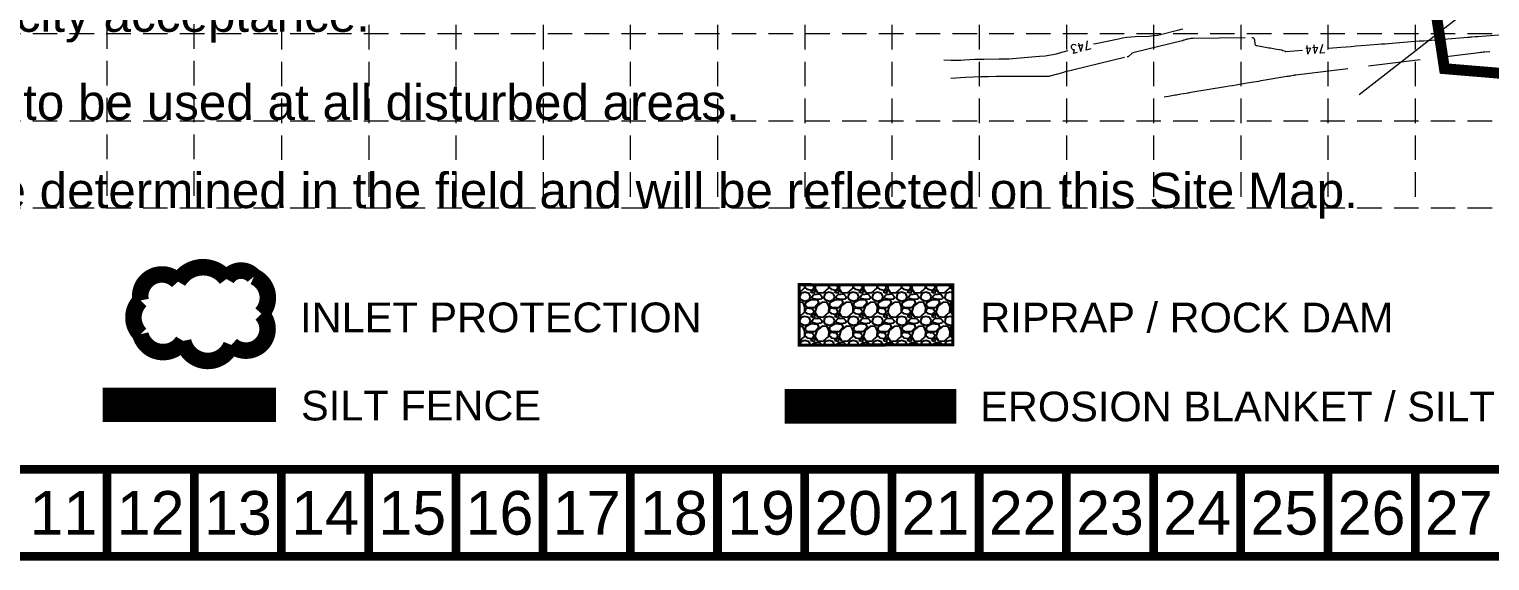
# Model space of a CAD drawing. Header units: feet. Extents: x 46644 to 49208, y 46045 to 47649.
# Drawn here: x 47090 to 47760, y 46045 to 46289 of the extents above; entities that cross this region are included whole.
import ezdxf
from ezdxf.enums import TextEntityAlignment as Align

# ---------------------------------------------------------------- set-up
doc = ezdxf.new("R2010")
doc.units = ezdxf.units.FT
doc.header["$MEASUREMENT"] = 0
for name, pattern in [('ACAD_ISO02W100', [15, 12, -3]), ('DGN Style 3', [33.544038, 23.960027, -9.584011]), ('HIDDEN', [0.375, 0.25, -0.125])]:
    doc.linetypes.add(name, pattern=pattern)
for name, color, linetype in [('BASE', 7, 'Continuous'), ('GRID', 254, 'HIDDEN'), ('LEGEND', 7, 'Continuous')]:
    doc.layers.add(name, color=color, linetype=linetype)
for name, color, linetype, lineweight in [('EC', 35, 'Continuous', 0), ('Level 4', 1, 'Continuous', 0), ('LIMITS OF DISTURBANCE', 1, 'HIDDEN', 0)]:
    doc.layers.add(name, color=color, linetype=linetype, lineweight=lineweight)
doc.styles.add("L200'", font='ARIAL.TTF', dxfattribs={"height": 0.001969})
doc.styles.get("Standard").update_dxf_attribs({"font": 'ARIAL.TTF'})
doc.styles.add('Style-STANDARD', font='STANDARD.shx')

msp = doc.modelspace()

# ---------------------------------------------------------------- hatches: boundary and pattern name
at = {"layer": 'LEGEND', "linetype": 'ACAD_ISO02W100'}
h = msp.add_hatch(dxfattribs=at)
h.set_pattern_fill('GRAVEL', color=240, scale=11.091881, angle=180, style=0)
h.set_pattern_definition([(48.0128, (48302.9917, 46731.5457), (88.7350268, 99.8269421), [1.49226, -147.73374]), (4.9697, (48303.99, 46732.65486), (-133.10258126, -11.09178438), [2.56076, -253.5152]), (312.5104, (48306.5411, 46732.8767), (-110.91870505, 122.010785), [1.80563, -178.75711]), (87.2737, (48310.86696, 46735.64967), (-11.09183663, -221.83761927), [2.331935, -230.8615]), (112.8337, (48310.9779, 46737.97896), (55.45951387, -133.1025298), [2.28665, -226.37833]), (177.2737, (48310.0905, 46740.0864), (221.83761927, -11.09183663), [2.331935, -230.8615]), (217.6942, (48307.76123, 46740.19734), (144.19453188, 110.91870158), [3.08386, -305.30234]), (252.2553, (48305.321, 46738.3117), (-77.64328498, -244.0213358), [2.91149, -288.237175]), (301.4296, (48304.43367, 46735.53875), (88.73513773, -144.19439535), [2.33983, -231.64365]), (355.2364, (48305.6538, 46733.5422), (-122.0106993, 11.0917869), [2.67128, -130.89266]), (42.3974, (48308.31582, 46733.32037), (133.10265114, 122.01060097), [3.45454, -342.00012]), (318.8141, (48299.886, 46735.7606), (77.6431983, -66.551255), [1.17908, -116.72922]), (351.4692, (48300.77335, 46734.98415), (-144.19443138, 22.18384934), [2.24319, -222.07621]), (45, (48302.992, 46734.6514), (3e-15, 11.091884), [1.56862, -14.11766]), (23.1986, (48303.7682, 46733.3204), (-55.459401, -22.1837763), [0.84474, -83.62851]), (111.8014, (48304.5446, 46733.6531), (11.09188, -33.2756454), [1.19463, -58.53698]), (210.9638, (48304.101, 46734.7623), (-33.2756205, -22.183789), [1.94029, -62.73593]), (341.5651, (48302.437, 46733.764), (-22.183766, 11.091863), [1.40302, -33.67259]), (196.3895, (48310.9779, 46733.6531), (-110.9188324, -33.27556154), [1.96548, -194.58315]), (250.3462, (48309.09226, 46733.0985), (44.3674705, 122.0107125), [1.64893, -163.24374]), (113.1986, (48302.4371, 46731.5457), (22.1837763, -55.459401), [1.68946, -82.78379]), (163.6105, (48301.7716, 46733.09853), (110.9188324, -33.27556154), [1.96548, -194.58315]), (159.444, (48310.9779, 46740.5301), (55.4594245, -22.1837172), [1.89538, -92.87369]), (114.7751, (48309.2032, 46741.1956), (55.45931736, -122.01072675), [1.58811, -157.22345]), (246.8014, (48302.3262, 46742.6376), (-22.1837763, -55.459401), [1.68946, -82.78379]), (197.354, (48301.6607, 46741.0847), (144.1944728, 44.3674622), [1.85934, -184.07446]), (249.444, (48307.7612, 46742.6376), (22.1837172, 55.4594245), [0.94769, -93.82138]), (281.3099, (48302.9917, 46742.6376), (11.0918545, -44.3675315), [0.56558, -55.99214]), (345.9638, (48303.1026, 46742.083), (-33.2756485, 11.091859), [2.28665, -43.44634]), (6.009, (48305.321, 46741.52836), (-110.91880524, -11.09187323), [2.1191, -209.79098]), (123.6901, (48304.101, 46735.7606), (11.091896, -22.183757), [1.59969, -38.39265]), (173.1572, (48303.21356, 46737.0916), (-188.56196656, 22.18385031), [2.79287, -276.49356]), (240.9454, (48300.4406, 46737.4244), (44.3675235, 77.6431699), [1.14198, -113.05593]), (270, (48299.886, 46736.426), (11.09188, -11.09188), [0.66551, -10.42637]), (300.2564, (48305.54285, 46741.1956), (-44.3674665, 77.64319284), [1.54093, -152.5524]), (228.0128, (48306.3193, 46739.8646), (-88.7350268, -99.8269421), [2.98451, -146.24148]), (180, (48304.323, 46737.646), (-11.09188, -11.09188), [2.88389, -8.20799]), (145.3048, (48301.43886, 46737.6462), (110.9187443, -77.6432611), [1.75378, -173.62425]), (74.0546, (48299.9969, 46738.6445), (11.0918796, 44.3675246), [1.615, -79.13511]), (27.646, (48300.4406, 46740.19734), (210.7456887, 110.91889355), [2.6295, -260.32061]), (355.4261, (48302.7699, 46741.41744), (144.1944566, -11.09182314), [2.78183, -275.40113])])
h.paths.add_polyline_path([(47513.77, 46171.38), (47443.18, 46171.5), (47443.18, 46143.77), (47513.77, 46143.88)])

# ---------------------------------------------------------------- linework, layer by layer
at = {"layer": 'BASE', "const_width": 4}
for points in [[(46645.8, 46046.85), (49205.8, 46046.85), (49205.8, 47646.85), (46645.8, 47646.85)], [(46685.72, 46086.84), (49165.91, 46086.77), (49165.86, 47606.87), (46686.22, 47606.92)]]:
    msp.add_lwpolyline(points, close=True, dxfattribs=at)
for points in [[(47125.8, 46046.85), (47125.8, 46086.85)], [(47165.8, 46046.85), (47165.8, 46086.85)], [(47205.8, 46046.85), (47205.8, 46086.85)], [(47245.8, 46046.85), (47245.8, 46086.85)], [(47285.8, 46046.85), (47285.8, 46086.85)], [(47325.8, 46046.85), (47325.8, 46086.85)], [(47365.8, 46046.85), (47365.8, 46086.85)], [(47405.8, 46046.85), (47405.8, 46086.85)], [(47445.8, 46046.85), (47445.8, 46086.85)], [(47485.8, 46046.85), (47485.8, 46086.85)], [(47525.8, 46046.85), (47525.8, 46086.85)], [(47565.8, 46046.85), (47565.8, 46086.85)], [(47605.8, 46046.85), (47605.8, 46086.85)], [(47645.8, 46046.85), (47645.8, 46086.85)], [(47685.8, 46046.85), (47685.8, 46086.85)], [(47725.8, 46046.85), (47725.8, 46086.85)]]:
    msp.add_lwpolyline(points, dxfattribs=at)
at = {"layer": 'EC', "color": 35, "linetype": 'DGN Style 3', "lineweight": 0}
for p, q in [((47579.26, 46282.16), (47589.66, 46284.31)), ((47589.66, 46284.31), (47591.56, 46284.66)), ((47591.56, 46284.66), (47593.46, 46284.94)), ((47593.46, 46284.94), (47595.37, 46285.14)), ((47595.37, 46285.14), (47597.29, 46285.26)), ((47597.29, 46285.26), (47603.58, 46285.53)), ((47603.58, 46285.53), (47604.92, 46285.62)), ((47604.92, 46285.62), (47606.26, 46285.78)), ((47606.26, 46285.78), (47607.58, 46286)), ((47607.58, 46286), (47608.9, 46286.29)), ((47608.9, 46286.29), (47616.7, 46288.2)), ((47616.7, 46288.2), (47617.55, 46288.41)), ((47617.55, 46288.41), (47618.39, 46288.64)), ((47618.39, 46288.64), (47619.23, 46288.89)), ((47620.01, 46283.81), (47620.92, 46284.1)), ((47620.92, 46284.1), (47621.12, 46284.16)), ((47621.12, 46284.16), (47621.32, 46284.21)), ((47621.32, 46284.21), (47621.52, 46284.26)), ((47621.52, 46284.26), (47621.72, 46284.3)), ((47621.72, 46284.3), (47622.9, 46284.49)), ((47622.9, 46284.49), (47623.15, 46284.52)), ((47623.15, 46284.52), (47623.4, 46284.55)), ((47623.4, 46284.55), (47623.65, 46284.57)), ((47623.65, 46284.57), (47623.91, 46284.58)), ((47623.91, 46284.58), (47650.84, 46284.9)), ((47650.84, 46284.9), (47651.34, 46284.83)), ((47651.34, 46284.83), (47651.71, 46284.63)), ((47651.71, 46284.63), (47651.96, 46284.29)), ((47651.96, 46284.29), (47652.08, 46283.81)), ((47731.42, 46283.55), (47749.96, 46285.02)), ((47749.96, 46285.02), (47750.42, 46285.05)), ((47750.42, 46285.05), (47750.88, 46285.09)), ((47750.88, 46285.09), (47751.33, 46285.13)), ((47751.33, 46285.13), (47751.79, 46285.16)), ((47751.79, 46285.16), (47753.29, 46285.28)), ((47753.29, 46285.28), (47753.62, 46285.31)), ((47753.62, 46285.31), (47753.94, 46285.33)), ((47753.94, 46285.33), (47754.26, 46285.36)), ((47754.26, 46285.36), (47754.58, 46285.38)), ((47754.58, 46285.38), (47766.03, 46286.29)), ((47558.66, 46276.92), (47561.23, 46277.44)), ((47561.23, 46277.44), (47563.78, 46278.09)), ((47563.78, 46278.09), (47566.67, 46278.9)), ((47578.27, 46281.94), (47579.26, 46282.16)), ((47594.29, 46276.22), (47595.6, 46277.42)), ((47595.6, 46277.42), (47595.89, 46277.65)), ((47595.89, 46277.65), (47596.2, 46277.85)), ((47596.2, 46277.85), (47596.54, 46278)), ((47596.54, 46278), (47596.89, 46278.11)), ((47596.89, 46278.11), (47618.88, 46283.49)), ((47618.88, 46283.49), (47619.16, 46283.56)), ((47619.16, 46283.56), (47619.45, 46283.64)), ((47619.45, 46283.64), (47619.73, 46283.72)), ((47619.73, 46283.72), (47620.01, 46283.81)), ((47652.08, 46283.81), (47652.31, 46282.03)), ((47652.31, 46282.03), (47652.4, 46281.68)), ((47652.4, 46281.68), (47652.57, 46281.42)), ((47652.57, 46281.42), (47652.83, 46281.23)), ((47652.83, 46281.23), (47653.17, 46281.13)), ((47653.17, 46281.13), (47658.66, 46280.18)), ((47658.66, 46280.18), (47659.35, 46280.06)), ((47659.35, 46280.06), (47660.05, 46279.94)), ((47660.05, 46279.94), (47660.75, 46279.82)), ((47660.75, 46279.82), (47661.45, 46279.7)), ((47661.45, 46279.7), (47664.25, 46279.22)), ((47664.25, 46279.22), (47664.48, 46279.17)), ((47664.48, 46279.17), (47664.71, 46279.11)), ((47664.71, 46279.11), (47664.93, 46279.03)), ((47664.93, 46279.03), (47665.15, 46278.94)), ((47665.15, 46278.94), (47666.09, 46278.52)), ((47666.09, 46278.52), (47666.13, 46278.5)), ((47666.13, 46278.5), (47666.17, 46278.49)), ((47666.17, 46278.49), (47666.22, 46278.47)), ((47666.22, 46278.47), (47666.26, 46278.46)), ((47666.26, 46278.46), (47666.41, 46278.43)), ((47666.41, 46278.43), (47666.44, 46278.42)), ((47666.44, 46278.42), (47666.47, 46278.42)), ((47666.47, 46278.42), (47666.5, 46278.42)), ((47666.5, 46278.42), (47666.53, 46278.42)), ((47666.53, 46278.42), (47674.06, 46279.02)), ((47671.04, 46267.71), (47755.02, 46278.05)), ((47686.03, 46279.96), (47691.75, 46280.41)), ((47691.75, 46280.41), (47694.08, 46280.6)), ((47694.08, 46280.6), (47696.41, 46280.78)), ((47696.41, 46280.78), (47698.74, 46280.97)), ((47698.74, 46280.97), (47701.08, 46281.15)), ((47701.08, 46281.15), (47708.7, 46281.75)), ((47708.7, 46281.75), (47710.33, 46281.88)), ((47710.33, 46281.88), (47711.97, 46282.01)), ((47711.97, 46282.01), (47713.6, 46282.14)), ((47713.6, 46282.14), (47715.23, 46282.27)), ((47715.23, 46282.27), (47723.95, 46282.96)), ((47723.95, 46282.96), (47725.82, 46283.11)), ((47725.82, 46283.11), (47727.68, 46283.26)), ((47727.68, 46283.26), (47729.55, 46283.4)), ((47729.55, 46283.4), (47731.42, 46283.55)), ((47755.02, 46278.05), (47755.68, 46278.13)), ((47755.68, 46278.13), (47756.34, 46278.2)), ((47756.34, 46278.2), (47757, 46278.26)), ((47757, 46278.26), (47757.66, 46278.32)), ((47757.66, 46278.32), (47760.1, 46278.51)), ((47509.56, 46274.65), (47513.01, 46274.52)), ((47513.01, 46274.52), (47514.5, 46274.48)), ((47514.5, 46274.48), (47515.99, 46274.48)), ((47515.99, 46274.48), (47517.47, 46274.51)), ((47517.47, 46274.51), (47518.96, 46274.57)), ((47518.96, 46274.57), (47523.82, 46274.85)), ((47523.82, 46274.85), (47524.87, 46274.9)), ((47524.87, 46274.9), (47525.91, 46274.94)), ((47525.91, 46274.94), (47526.95, 46274.96)), ((47526.95, 46274.96), (47527.99, 46274.97)), ((47527.99, 46274.97), (47535.04, 46275)), ((47535.04, 46275), (47536.55, 46275.02)), ((47536.55, 46275.02), (47538.06, 46275.07)), ((47538.06, 46275.07), (47539.56, 46275.15)), ((47539.56, 46275.15), (47541.07, 46275.26)), ((47541.07, 46275.26), (47553.44, 46276.25)), ((47553.44, 46276.25), (47556.06, 46276.52)), ((47556.06, 46276.52), (47558.66, 46276.92)), ((47569.25, 46270.18), (47593.69, 46276.11)), ((47593.69, 46276.11), (47593.75, 46276.13)), ((47593.75, 46276.13), (47593.81, 46276.14)), ((47593.81, 46276.14), (47593.87, 46276.14)), ((47593.87, 46276.14), (47593.94, 46276.15)), ((47593.94, 46276.15), (47594.14, 46276.16)), ((47594.14, 46276.16), (47594.18, 46276.16)), ((47594.18, 46276.16), (47594.22, 46276.17)), ((47594.22, 46276.17), (47594.26, 46276.19)), ((47594.26, 46276.19), (47594.29, 46276.22)), ((47512.84, 46266.26), (47519.47, 46266.63)), ((47519.47, 46266.63), (47523.01, 46266.81)), ((47523.01, 46266.81), (47526.55, 46266.94)), ((47526.55, 46266.94), (47530.09, 46267.02)), ((47530.09, 46267.02), (47533.64, 46267.06)), ((47533.64, 46267.06), (47557.79, 46267.17)), ((47557.79, 46267.17), (47557.85, 46267.17)), ((47557.85, 46267.17), (47557.9, 46267.17)), ((47557.9, 46267.17), (47557.95, 46267.17)), ((47557.95, 46267.17), (47558, 46267.17)), ((47558, 46267.17), (47558.17, 46267.19)), ((47558.17, 46267.19), (47558.21, 46267.19)), ((47558.21, 46267.19), (47558.24, 46267.2)), ((47558.24, 46267.2), (47558.28, 46267.2)), ((47558.28, 46267.2), (47558.31, 46267.21)), ((47558.31, 46267.21), (47564.19, 46268.86)), ((47564.19, 46268.86), (47565.45, 46269.2)), ((47565.45, 46269.2), (47566.71, 46269.54)), ((47566.71, 46269.54), (47567.98, 46269.86)), ((47567.98, 46269.86), (47569.25, 46270.18)), ((47645.28, 46263.45), (47650.59, 46264.33)), ((47650.59, 46264.33), (47651.73, 46264.52)), ((47651.73, 46264.52), (47652.87, 46264.71)), ((47652.87, 46264.71), (47654.01, 46264.9)), ((47654.01, 46264.9), (47655.14, 46265.09)), ((47655.14, 46265.09), (47666.93, 46267.05)), ((47666.93, 46267.05), (47667.34, 46267.12)), ((47667.34, 46267.12), (47667.75, 46267.19)), ((47667.75, 46267.19), (47668.16, 46267.26)), ((47668.16, 46267.26), (47668.56, 46267.33)), ((47668.56, 46267.33), (47669.9, 46267.55)), ((47669.9, 46267.55), (47670.18, 46267.59)), ((47670.18, 46267.59), (47670.47, 46267.64)), ((47670.47, 46267.64), (47670.76, 46267.68)), ((47670.76, 46267.68), (47671.04, 46267.71)), ((47610.73, 46257.7), (47611.65, 46257.85)), ((47611.65, 46257.85), (47612.59, 46258.01)), ((47612.59, 46258.01), (47615.67, 46258.52)), ((47615.67, 46258.52), (47616.34, 46258.63)), ((47616.34, 46258.63), (47617, 46258.74)), ((47617, 46258.74), (47617.66, 46258.85)), ((47617.66, 46258.85), (47618.32, 46258.96)), ((47618.32, 46258.96), (47620.81, 46259.38)), ((47620.81, 46259.38), (47621.34, 46259.47)), ((47621.34, 46259.47), (47621.87, 46259.55)), ((47621.87, 46259.55), (47622.41, 46259.64)), ((47622.41, 46259.64), (47622.94, 46259.73)), ((47622.94, 46259.73), (47638.77, 46262.37)), ((47638.77, 46262.37), (47640.4, 46262.64)), ((47640.4, 46262.64), (47642.03, 46262.91)), ((47642.03, 46262.91), (47643.65, 46263.18)), ((47643.65, 46263.18), (47645.28, 46263.45))]:
    msp.add_line(p, q, dxfattribs=at)
at = {"layer": 'GRID', "color": 252, "linetype": 'HIDDEN', "lineweight": 0, "ltscale": 45}
for p, q in [((47125.67, 47607.23), (47125.67, 46206.68)), ((47165.67, 47607.23), (47165.67, 46206.68)), ((47205.8, 47606.85), (47205.8, 46206.68)), ((47245.8, 47606.85), (47245.8, 46206.68)), ((47285.8, 47606.85), (47285.8, 46206.68)), ((47325.8, 47606.85), (47325.8, 46206.68)), ((47365.8, 47606.85), (47365.8, 46206.68)), ((47405.8, 47606.85), (47405.8, 46206.68)), ((47445.8, 47606.85), (47445.8, 46206.68)), ((47485.8, 47606.85), (47485.8, 46206.68)), ((47525.8, 47606.85), (47525.8, 46206.68)), ((47565.8, 47606.85), (47565.8, 46206.68)), ((47605.8, 47606.85), (47605.8, 46206.68)), ((47645.8, 47606.85), (47645.8, 46206.68)), ((47685.8, 47606.85), (47685.8, 46206.68)), ((47725.8, 47606.85), (47725.8, 46206.68)), ((46686.7, 46286.68), (49166.7, 46286.68)), ((46686.7, 46246.68), (49166.7, 46246.68)), ((46686.7, 46206.68), (49166.7, 46206.68))]:
    msp.add_line(p, q, dxfattribs=at)
at = {"layer": 'LEGEND', "color": 170, "ltscale": 100, "const_width": 7.58}
msp.add_lwpolyline([(47158.36, 46172.88, 0.520567), (47158.36, 46172.88, 0.765195), (47141.2, 46164.25, 0.417879), (47141.09, 46148.71, 0.6649), (47160.7, 46145.71, 0.744833), (47182.81, 46143.86, 0.975642), (47196.59, 46158.09, 0.520567), (47193.16, 46175.23, 0.520567), (47180.58, 46174.09, 0.540264), (47158.36, 46172.88)], format="xyb", close=True, dxfattribs=at)
at = {"layer": 'LEGEND', "color": 240, "const_width": 1.39}
msp.add_lwpolyline([(47513.77, 46171.38), (47443.18, 46171.5), (47443.18, 46143.77), (47513.77, 46143.88)], close=True, dxfattribs=at)
at = {"layer": 'LEGEND', "color": 200, "const_width": 15.84}
msp.add_lwpolyline([(47123.8, 46116.41), (47203.28, 46116.41)], dxfattribs=at)
at = {"layer": 'LEGEND', "color": 84, "const_width": 15.84}
msp.add_lwpolyline([(47436.64, 46115.69), (47515.38, 46115.69)], dxfattribs=at)
at = {"layer": 'Level 4', "color": 7, "linetype": 'Continuous', "lineweight": 0}
msp.add_line((47769.79, 46313.06), (47700.14, 46258.59), dxfattribs=at)
at = {"layer": 'LIMITS OF DISTURBANCE', "color": 1, "linetype": 'HIDDEN', "lineweight": 0, "ltscale": 100, "const_width": 5}
msp.add_lwpolyline([(47302.26, 47079.06), (47251.96, 46554.52), (47235.94, 46555.74), (47229.75, 46491.61), (47258.66, 46504.09), (47261.76, 46504.52), (47263.78, 46504.84), (47266.88, 46505.26), (47268.91, 46505.69), (47263.78, 46504.84), (47268.91, 46505.69), (47332.12, 46514.98), (47360.54, 46519.1), (47401.97, 46525.99), (47518.93, 46542.75), (47543.38, 46546.32), (47601.6, 46555.02), (47728.68, 46572.71), (47759.36, 46376.71), (47724.95, 46365.38), (47739.21, 46270.56), (47774.34, 46267.65)], dxfattribs=at)

# ---------------------------------------------------------------- texts
at = {"layer": 'BASE', "color": 7, "style": "L200'"}
for s, p in [('Inlet protection to be removed after city acceptance.', (46726.21, 46287.46)), ('Stabilization practices are expected to be used at all disturbed areas.', (46724.55, 46247.07)), ('Location of concrete washout will be determined in the field and will be reflected on this Site Map.', (46724.57, 46206.62))]:
    msp.add_text(s, height=16.2218, dxfattribs=at).set_placement(p)
at = {"layer": 'BASE'}
for s, p in [('11', (47105.8, 46066.85)), ('12', (47145.8, 46066.85)), ('13', (47185.8, 46066.85)), ('14', (47225.8, 46066.85)), ('15', (47265.8, 46066.85)), ('16', (47305.8, 46066.85)), ('17', (47345.8, 46066.85)), ('18', (47385.8, 46066.85)), ('19', (47425.8, 46066.85)), ('20', (47465.8, 46066.85)), ('21', (47505.8, 46066.85)), ('22', (47545.8, 46066.85)), ('23', (47585.8, 46066.85)), ('24', (47625.8, 46066.85)), ('25', (47665.8, 46066.85)), ('26', (47705.8, 46066.85)), ('27', (47745.8, 46066.85))]:
    msp.add_text(s, height=20, dxfattribs=at).set_placement(p, align=Align.MIDDLE_CENTER)
at = {"layer": 'EC', "color": 35, "linetype": 'DGN Style 3', "lineweight": 0, "style": 'Style-STANDARD'}
for s, rotation, p in [('743', 194.70764, (47572.45, 46280.51)), ('744', 184.52118, (47680.04, 46279.49))]:
    msp.add_text(s, height=4, rotation=rotation, dxfattribs=at).set_placement(p, align=Align.MIDDLE_CENTER)
at = {"layer": 'LEGEND', "style": "L200'"}
for s, height, p in [('INLET PROTECTION', 13.6396, (47214.35, 46149.67)), ('RIPRAP / ROCK DAM', 13.6396, (47526.32, 46149.59)), ('EROSION BLANKET / SILT FENCE', 13.6396, (47526.26, 46108.81)), ('SILT FENCE', 13.64, (47214.77, 46109.21))]:
    msp.add_text(s, height=height, dxfattribs=at).set_placement(p)

doc.saveas('drawing.dxf')
